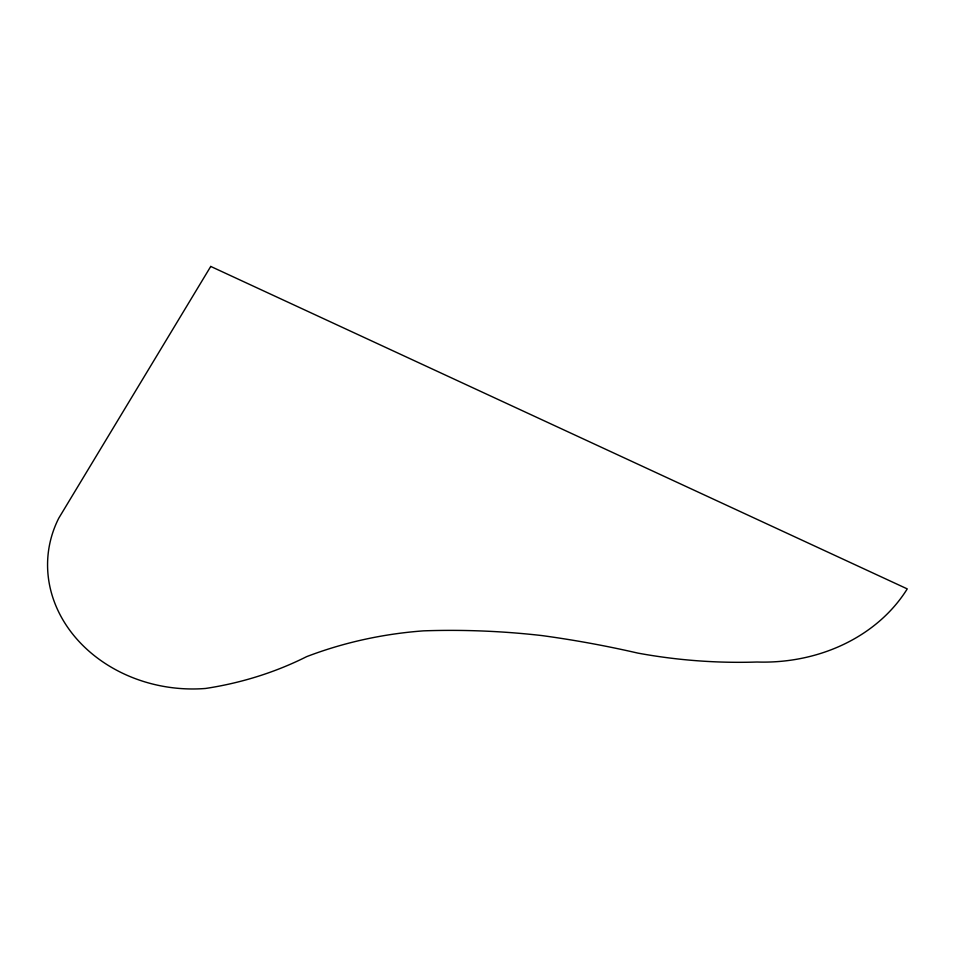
<?xml version="1.0" encoding="UTF-8"?>
<svg xmlns="http://www.w3.org/2000/svg" width="955" height="955" viewBox="0 0 955 955"><rect width="100%" height="100%" fill="white"/><g stroke="black" fill="none" stroke-linecap="round" stroke-linejoin="round"><path stroke-width="1.43" d="M210.745 266.433L58.733 518.243A140.54 119.829 6.1 0 0 75.982 638.071A140.54 119.829 6.1 0 0 205.564 688.46A315.174 268.737 6.1 0 0 306.627 656.646A372.355 317.49 6.1 0 1 423.566 630.849A685.511 584.496 6.1 0 1 541.939 635.576A918.961 783.542 6.1 0 1 637.785 653.089A476.461 406.257 6.1 0 0 757.005 662.018A169.047 144.133 6.1 0 0 907.25 588.889L210.745 266.433"/></g></svg>
